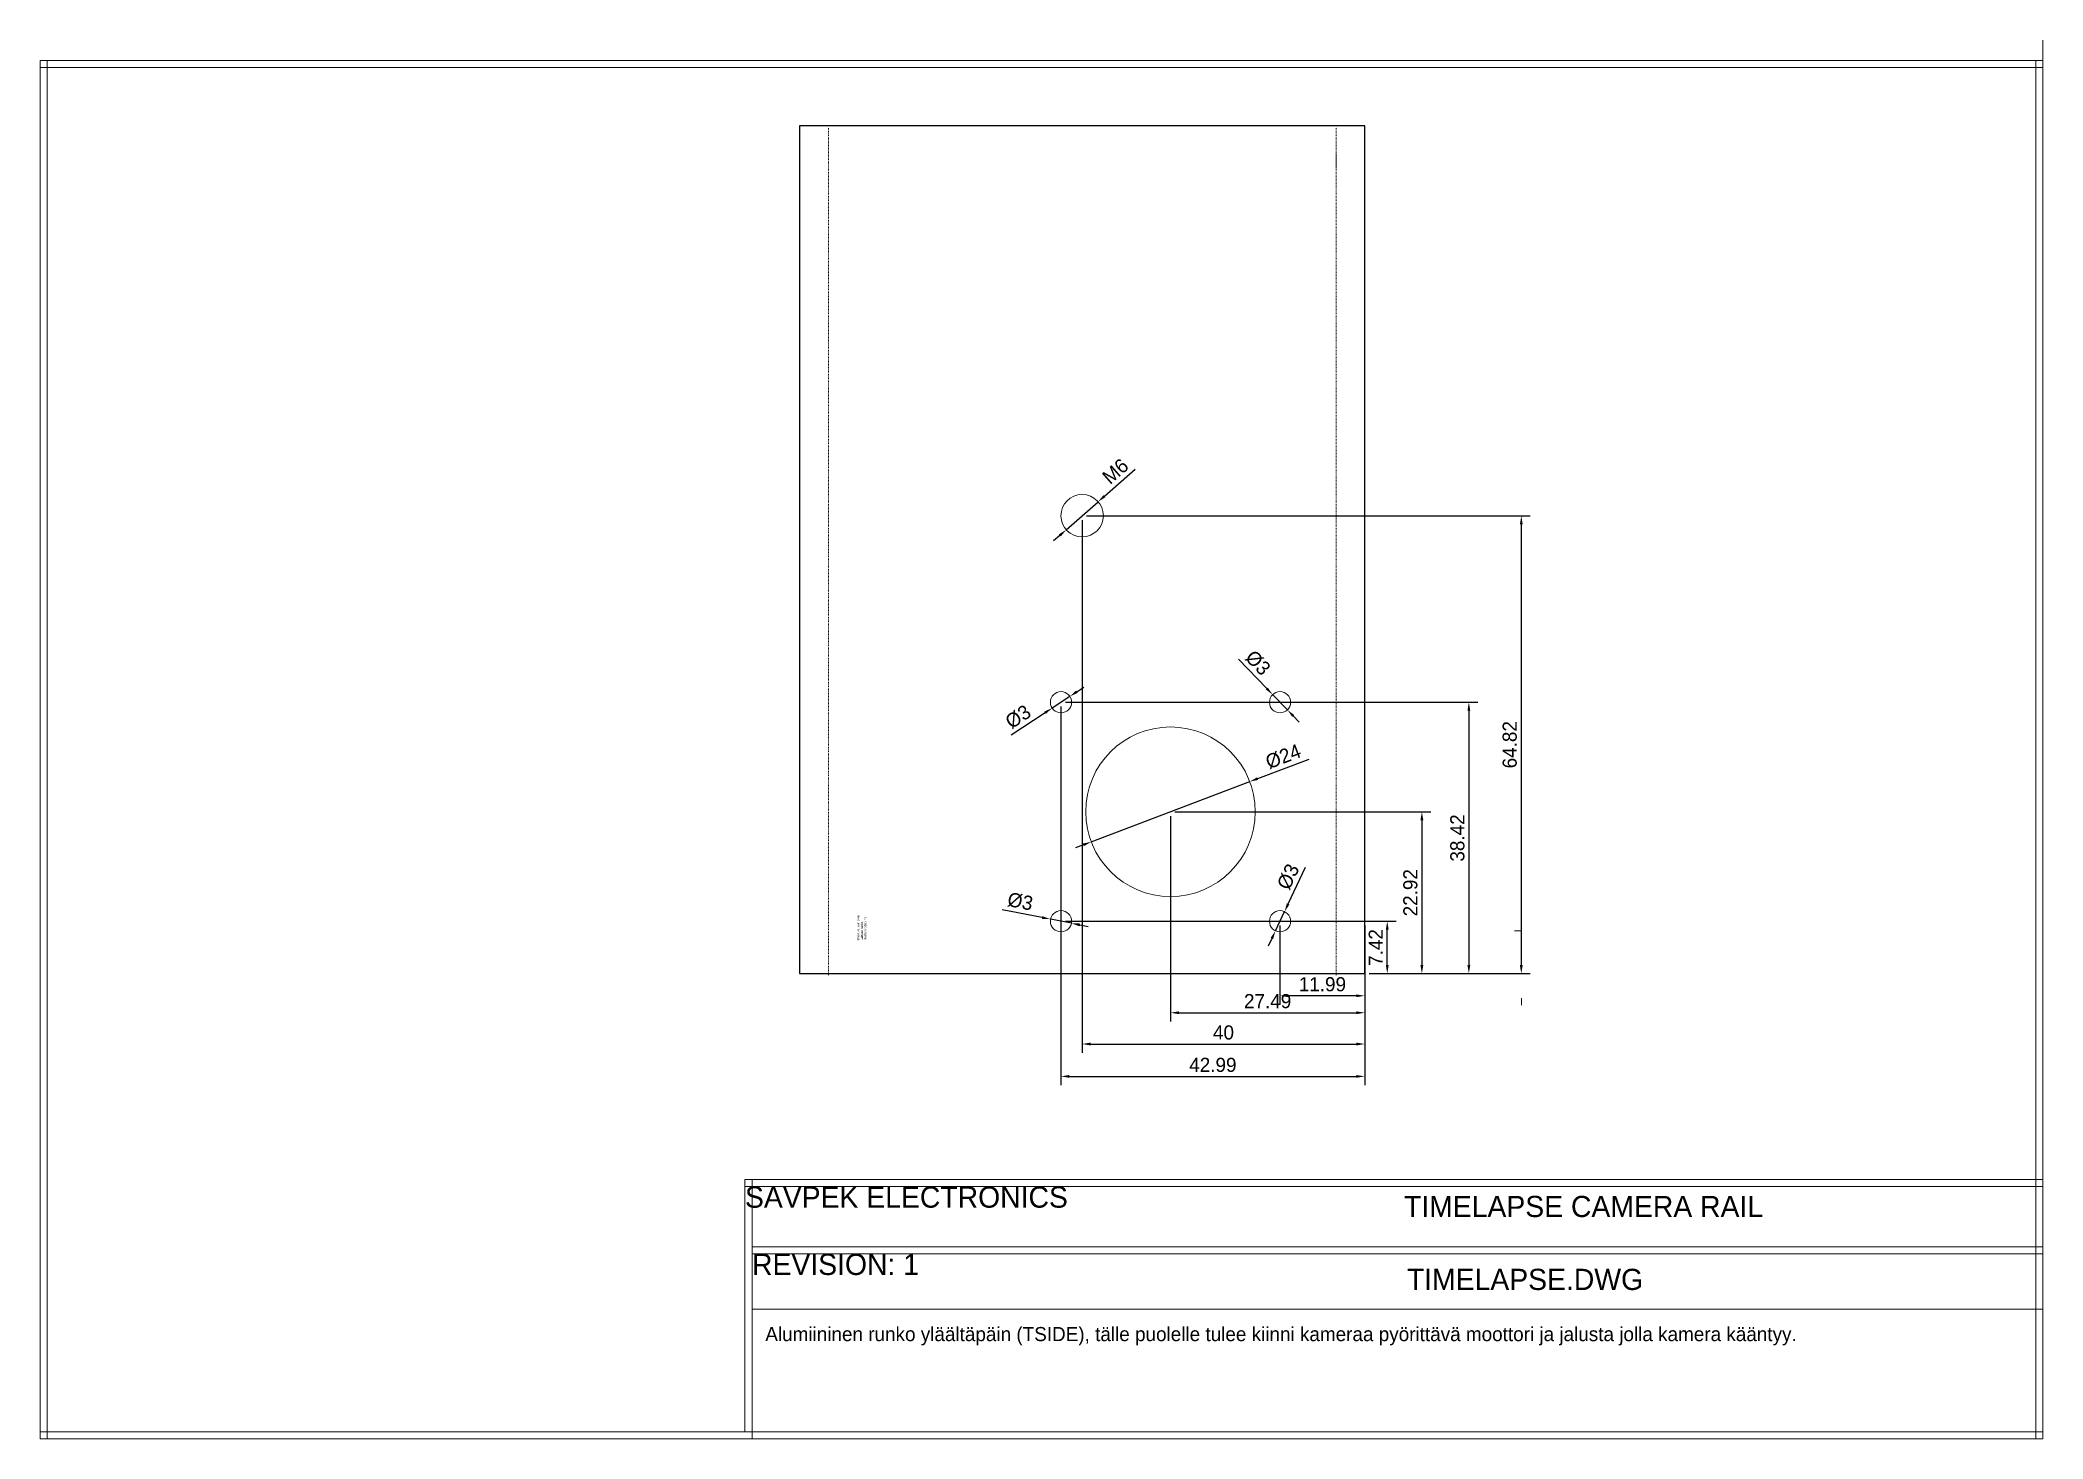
# Paper-space layout 'RUNKO-YLAPUOLI' of a CAD drawing. Header units: millimetres. Extents: x 8 to 291, y 7 to 205.
import ezdxf

# ---------------------------------------------------------------- set-up
doc = ezdxf.new("R2010")
doc.units = ezdxf.units.MM
doc.header["$LTSCALE"] = 0.12
doc.header["$PDSIZE"] = -5
doc.linetypes.add('phl_center', pattern=[0.75, 0.4, -0.35])
doc.layers.add('ATTRIBUUTIT', color=61, linetype='Continuous', plot=False)
doc.layers.add('DIMENSIONS', color=50, linetype='Continuous')
doc.layers.add('RUNKO', color=140, linetype='Continuous')
doc.dimstyles.new('SAVPEK_ISOT', dxfattribs={"dimtxt": 2, "dimasz": 1.2, "dimexe": 1.25, "dimexo": 0.625, "dimtad": 1, "dimdsep": 46, "dimtxsty": 'Standard', "dimcen": -2, "dimadec": 0, "dimazin": 0, "dimtfac": 1, "dimtmove": 0, "dimatfit": 3, "dimfxl": 1, "dimarcsym": 0})

# ---------------------------------------------------------------- blocks, each defined once
blk = doc.blocks.new('ALUMIINIPUTKI-80X80-TOPS')
for p, q in [((120, 0), (0, 0)), ((0, 0), (0, -80)), ((120, -80), (120, 0)), ((0, -80), (120, -80))]:
    blk.add_line(p, q)
at = {"linetype": 'phl_center', "lineweight": 0}
for p, q in [((-0.22, -4.12), (119.78, -4.12)), ((-0.22, -75.97), (119.78, -75.97))]:
    blk.add_line(p, q, dxfattribs=at)
at = {"lineweight": 0}
for p, q in [((115, -75.97), (114, -75.97)), ((115, -75.97), (116, -75.97)), ((36.43, -80), (33.93, -80)), ((36.43, -80), (38.93, -80)), ((60, -80), (40, -80)), ((60, -80), (80, -80)), ((83.57, -80), (81.07, -80)), ((83.57, -80), (86.07, -80))]:
    blk.add_line(p, q, dxfattribs=at)
for centre, radius in [((7.42, -37.01), 1.5), ((38.42, -37.01), 1.5), ((64.82, -40), 3), ((22.92, -52.51), 12), ((7.42, -68.01), 1.5), ((38.42, -68.01), 1.5)]:
    blk.add_circle(centre, radius, dxfattribs=at)
at = {"layer": 'ATTRIBUUTIT', "lineweight": 0, "flags": 8}
for tag, p in [('_TYYPPI', (4.71, -8.48)), ('_KUVAUS', (4.71, -8.98)), ('_NOTES', (4.71, -9.46)), ('_NOTES_RIVI2', (4.71, -9.93)), ('_NOTES_RIVI3', (4.71, -10.4))]:
    blk.add_attdef(tag, p, '', height=0.3, dxfattribs=at)
blk = doc.blocks.new('*D1036')
at = {"layer": 'Defpoints', "color": 0}
for p in [(152.04, 79.95), (198.22, 79.95), (195.04, 72.54)]:
    blk.add_point(p, dxfattribs=at)
at = {"layer": 'DIMENSIONS', "color": 0, "lineweight": -2}
for p, q in [((152.67, 79.95), (199.47, 79.95)), ((198.22, 73.74), (198.22, 78.75)), ((195.66, 72.54), (199.47, 72.54))]:
    blk.add_line(p, q, dxfattribs=at)
at = {"layer": 'DIMENSIONS', "color": 0}
for points in [[(198.42, 78.75), (198.02, 78.75), (198.22, 79.95)], [(198.02, 73.74), (198.42, 73.74), (198.22, 72.54)]]:
    blk.add_solid(points, dxfattribs=at)
at = {"layer": 'DIMENSIONS', "color": 0, "lineweight": 0, "ltscale": 0.1, "insert": (196.59, 76.24), "char_height": 2, "attachment_point": 5, "rotation": 90}
blk.add_mtext('7.42', dxfattribs=at)
blk = doc.blocks.new('*D1037')
at = {"layer": 'Defpoints', "color": 0}
for p in [(167.54, 95.45), (195.04, 72.54), (203.12, 72.54)]:
    blk.add_point(p, dxfattribs=at)
at = {"layer": 'DIMENSIONS', "color": 0, "lineweight": -2}
for p, q in [((168.17, 95.45), (204.37, 95.45)), ((203.12, 94.25), (203.12, 73.74)), ((195.66, 72.54), (204.37, 72.54))]:
    blk.add_line(p, q, dxfattribs=at)
at = {"layer": 'DIMENSIONS', "color": 0}
for points in [[(203.32, 94.25), (202.92, 94.25), (203.12, 95.45)], [(202.92, 73.74), (203.32, 73.74), (203.12, 72.54)]]:
    blk.add_solid(points, dxfattribs=at)
at = {"layer": 'DIMENSIONS', "color": 0, "lineweight": 0, "ltscale": 0.1, "insert": (201.5, 83.99), "char_height": 2, "attachment_point": 5, "rotation": 90}
blk.add_mtext('22.92', dxfattribs=at)
blk = doc.blocks.new('*D1038')
at = {"layer": 'Defpoints', "color": 0}
for p in [(152.04, 110.95), (195.04, 72.54), (209.77, 72.54)]:
    blk.add_point(p, dxfattribs=at)
at = {"layer": 'DIMENSIONS', "color": 0, "lineweight": -2}
for p, q in [((152.67, 110.95), (211.02, 110.95)), ((209.77, 109.75), (209.77, 73.74)), ((195.66, 72.54), (211.02, 72.54))]:
    blk.add_line(p, q, dxfattribs=at)
at = {"layer": 'DIMENSIONS', "color": 0}
for points in [[(209.97, 109.75), (209.57, 109.75), (209.77, 110.95)], [(209.57, 73.74), (209.97, 73.74), (209.77, 72.54)]]:
    blk.add_solid(points, dxfattribs=at)
at = {"layer": 'DIMENSIONS', "color": 0, "lineweight": 0, "ltscale": 0.1, "insert": (208.15, 91.74), "char_height": 2, "attachment_point": 5, "rotation": 90}
blk.add_mtext('38.42', dxfattribs=at)
blk = doc.blocks.new('*D1039')
at = {"layer": 'Defpoints', "color": 0}
for p in [(155.04, 137.35), (195.04, 72.54), (217.19, 72.54)]:
    blk.add_point(p, dxfattribs=at)
at = {"layer": 'DIMENSIONS', "color": 0, "lineweight": -2}
for p, q in [((155.66, 137.35), (218.44, 137.35)), ((217.19, 136.15), (217.19, 73.74)), ((195.66, 72.54), (218.44, 72.54))]:
    blk.add_line(p, q, dxfattribs=at)
at = {"layer": 'DIMENSIONS', "color": 0}
for points in [[(217.39, 136.15), (216.99, 136.15), (217.19, 137.35)], [(216.99, 73.74), (217.39, 73.74), (217.19, 72.54)]]:
    blk.add_solid(points, dxfattribs=at)
at = {"layer": 'DIMENSIONS', "color": 0, "lineweight": 0, "ltscale": 0.1, "insert": (215.56, 104.94), "char_height": 2, "attachment_point": 5, "rotation": 90}
blk.add_mtext('64.82', dxfattribs=at)
blk = doc.blocks.new('*D1041')
at = {"layer": 'Defpoints', "color": 0}
for p in [(152.04, 110.95), (195.04, 72.54), (195.04, 57.99)]:
    blk.add_point(p, dxfattribs=at)
at = {"layer": 'DIMENSIONS', "color": 0, "lineweight": -2}
for p, q in [((152.04, 110.33), (152.04, 56.74)), ((195.04, 71.91), (195.04, 56.74)), ((153.24, 57.99), (193.84, 57.99))]:
    blk.add_line(p, q, dxfattribs=at)
at = {"layer": 'DIMENSIONS', "color": 0}
for points in [[(153.24, 58.19), (153.24, 57.79), (152.04, 57.99)], [(193.84, 57.79), (193.84, 58.19), (195.04, 57.99)]]:
    blk.add_solid(points, dxfattribs=at)
at = {"layer": 'DIMENSIONS', "color": 0, "lineweight": 0, "ltscale": 0.1, "insert": (173.54, 59.61), "char_height": 2, "attachment_point": 5}
blk.add_mtext('42.99', dxfattribs=at)
blk = doc.blocks.new('*D1042')
at = {"layer": 'Defpoints', "color": 0}
for p in [(167.54, 95.45), (195.04, 72.54), (195.04, 67)]:
    blk.add_point(p, dxfattribs=at)
at = {"layer": 'DIMENSIONS', "color": 0, "lineweight": -2}
for p, q in [((167.54, 94.83), (167.54, 65.75)), ((195.04, 71.91), (195.04, 65.75)), ((168.74, 67), (193.84, 67))]:
    blk.add_line(p, q, dxfattribs=at)
at = {"layer": 'DIMENSIONS', "color": 0}
for points in [[(168.74, 67.2), (168.74, 66.8), (167.54, 67)], [(193.84, 66.8), (193.84, 67.2), (195.04, 67)]]:
    blk.add_solid(points, dxfattribs=at)
at = {"layer": 'DIMENSIONS', "color": 0, "lineweight": 0, "ltscale": 0.1, "insert": (181.29, 68.63), "char_height": 2, "attachment_point": 5}
blk.add_mtext('27.49', dxfattribs=at)
blk = doc.blocks.new('*D1043')
at = {"layer": 'Defpoints', "color": 0}
for p in [(155.04, 137.35), (195.04, 71.91), (195.04, 62.57)]:
    blk.add_point(p, dxfattribs=at)
at = {"layer": 'DIMENSIONS', "color": 0, "lineweight": -2}
for p, q in [((155.04, 136.73), (155.04, 61.32)), ((195.04, 71.29), (195.04, 61.32)), ((156.24, 62.57), (193.84, 62.57))]:
    blk.add_line(p, q, dxfattribs=at)
at = {"layer": 'DIMENSIONS', "color": 0}
for points in [[(156.24, 62.77), (156.24, 62.37), (155.04, 62.57)], [(193.84, 62.37), (193.84, 62.77), (195.04, 62.57)]]:
    blk.add_solid(points, dxfattribs=at)
at = {"layer": 'DIMENSIONS', "color": 0, "lineweight": 0, "ltscale": 0.1, "insert": (175.04, 64.2), "char_height": 2, "attachment_point": 5}
blk.add_mtext('40', dxfattribs=at)
blk = doc.blocks.new('*D1061')
at = {"layer": 'Defpoints', "color": 0}
for p in [(153.3, 111.78), (150.79, 110.13)]:
    blk.add_point(p, dxfattribs=at)
at = {"layer": 'DIMENSIONS', "color": 0, "lineweight": -2}
for p, q in [((153.3, 111.78), (150.79, 110.13)), ((154.3, 112.44), (155.3, 113.1)), ((149.79, 109.46), (144.97, 106.27))]:
    blk.add_line(p, q, dxfattribs=at)
at = {"layer": 'DIMENSIONS', "color": 0}
for points in [[(154.19, 112.61), (154.41, 112.28), (153.3, 111.78)], [(149.9, 109.3), (149.68, 109.63), (150.79, 110.13)]]:
    blk.add_solid(points, dxfattribs=at)
at = {"layer": 'DIMENSIONS', "color": 0, "lineweight": 0, "ltscale": 0.1, "insert": (145.98, 108.89), "char_height": 2, "attachment_point": 5, "rotation": 33.4687}
blk.add_mtext('%%c3', dxfattribs=at)
blk = doc.blocks.new('*D1062')
at = {"layer": 'Defpoints', "color": 0}
for p in [(182, 112.03), (184.09, 109.87)]:
    blk.add_point(p, dxfattribs=at)
at = {"layer": 'DIMENSIONS', "color": 0, "lineweight": -2}
for p, q in [((181.17, 112.89), (177.15, 117.05)), ((184.09, 109.87), (182, 112.03)), ((184.92, 109.01), (185.75, 108.15))]:
    blk.add_line(p, q, dxfattribs=at)
at = {"layer": 'DIMENSIONS', "color": 0}
for points in [[(181.02, 112.76), (181.31, 113.03), (182, 112.03)], [(185.06, 109.15), (184.78, 108.87), (184.09, 109.87)]]:
    blk.add_solid(points, dxfattribs=at)
at = {"layer": 'DIMENSIONS', "color": 0, "lineweight": 0, "ltscale": 0.1, "insert": (179.91, 116.53), "char_height": 2, "attachment_point": 5, "rotation": 314.0336}
blk.add_mtext('%%c3', dxfattribs=at)
blk = doc.blocks.new('*D1063')
at = {"layer": 'Defpoints', "color": 0}
for p in [(150.57, 80.24), (153.52, 79.66)]:
    blk.add_point(p, dxfattribs=at)
at = {"layer": 'DIMENSIONS', "color": 0, "lineweight": -2}
for p, q in [((149.39, 80.48), (143.72, 81.59)), ((153.52, 79.66), (150.57, 80.24)), ((154.69, 79.43), (155.87, 79.2))]:
    blk.add_line(p, q, dxfattribs=at)
at = {"layer": 'DIMENSIONS', "color": 0}
for points in [[(149.36, 80.28), (149.43, 80.67), (150.57, 80.24)], [(154.73, 79.63), (154.65, 79.23), (153.52, 79.66)]]:
    blk.add_solid(points, dxfattribs=at)
at = {"layer": 'DIMENSIONS', "color": 0, "lineweight": 0, "ltscale": 0.1, "insert": (146.28, 82.74), "char_height": 2, "attachment_point": 5, "rotation": 348.849}
blk.add_mtext('%%c3', dxfattribs=at)
blk = doc.blocks.new('*D1064')
at = {"layer": 'Defpoints', "color": 0}
for p in [(183.68, 81.31), (182.4, 78.6)]:
    blk.add_point(p, dxfattribs=at)
at = {"layer": 'DIMENSIONS', "color": 0, "lineweight": -2}
for p, q in [((184.2, 82.4), (186.66, 87.63)), ((182.4, 78.6), (183.68, 81.31)), ((181.89, 77.51), (181.38, 76.43))]:
    blk.add_line(p, q, dxfattribs=at)
at = {"layer": 'DIMENSIONS', "color": 0}
for points in [[(184.01, 82.48), (184.38, 82.31), (183.68, 81.31)], [(182.07, 77.43), (181.71, 77.6), (182.4, 78.6)]]:
    blk.add_solid(points, dxfattribs=at)
at = {"layer": 'DIMENSIONS', "color": 0, "lineweight": 0, "ltscale": 0.1, "insert": (184.21, 86.25), "char_height": 2, "attachment_point": 5, "rotation": 64.7545}
blk.add_mtext('%%c3', dxfattribs=at)
blk = doc.blocks.new('*D1065')
at = {"layer": 'Defpoints', "color": 0}
for p in [(178.76, 99.72), (156.33, 91.19)]:
    blk.add_point(p, dxfattribs=at)
at = {"layer": 'DIMENSIONS', "color": 0, "lineweight": -2}
for p, q in [((179.88, 100.14), (187.16, 102.91)), ((156.33, 91.19), (178.76, 99.72)), ((155.21, 90.76), (154.08, 90.34))]:
    blk.add_line(p, q, dxfattribs=at)
at = {"layer": 'DIMENSIONS', "color": 0}
for points in [[(179.81, 100.33), (179.95, 99.96), (178.76, 99.72)], [(155.28, 90.58), (155.13, 90.95), (156.33, 91.19)]]:
    blk.add_solid(points, dxfattribs=at)
at = {"layer": 'DIMENSIONS', "color": 0, "lineweight": 0, "ltscale": 0.1, "insert": (183.5, 103.26), "char_height": 2, "attachment_point": 5, "rotation": 20.8159}
blk.add_mtext('%%c24', dxfattribs=at)
blk = doc.blocks.new('*D1067')
at = {"layer": 'Defpoints', "color": 0}
for p in [(157.29, 139.33), (152.78, 135.37)]:
    blk.add_point(p, dxfattribs=at)
at = {"layer": 'DIMENSIONS', "color": 0, "lineweight": -2}
for p, q in [((158.19, 140.12), (162.54, 143.94)), ((152.78, 135.37), (157.29, 139.33)), ((151.88, 134.58), (150.98, 133.79))]:
    blk.add_line(p, q, dxfattribs=at)
at = {"layer": 'DIMENSIONS', "color": 0}
for points in [[(158.06, 140.27), (158.32, 139.97), (157.29, 139.33)], [(152.02, 134.43), (151.75, 134.73), (152.78, 135.37)]]:
    blk.add_solid(points, dxfattribs=at)
at = {"layer": 'DIMENSIONS', "color": 0, "lineweight": 0, "ltscale": 0.1, "insert": (159.74, 143.65), "char_height": 2, "attachment_point": 5, "rotation": 41.3192}
blk.add_mtext('M6', dxfattribs=at)
blk = doc.blocks.new('*D1088')
at = {"layer": 'Defpoints', "color": 0}
for p in [(183.04, 79.95), (195.04, 79.95), (183.04, 69.4)]:
    blk.add_point(p, dxfattribs=at)
at = {"layer": 'DIMENSIONS', "color": 0, "lineweight": -2, "ltscale": 0.1}
for p, q in [((183.04, 79.33), (183.04, 68.15)), ((195.04, 79.33), (195.04, 68.15)), ((193.84, 69.4), (184.24, 69.4))]:
    blk.add_line(p, q, dxfattribs=at)
at = {"layer": 'DIMENSIONS', "color": 0}
for points in [[(184.24, 69.6), (184.24, 69.2), (183.04, 69.4)], [(193.84, 69.2), (193.84, 69.6), (195.04, 69.4)]]:
    blk.add_solid(points, dxfattribs=at)
at = {"layer": 'DIMENSIONS', "color": 0, "lineweight": 0, "ltscale": 0.1, "insert": (189.04, 71.02), "char_height": 2, "attachment_point": 5}
blk.add_mtext('11.99', dxfattribs=at)

psp = doc.layouts.new('RUNKO-YLAPUOLI')

# ---------------------------------------------------------------- linework, layer by layer
at = {"layer": 'DIMENSIONS', "lineweight": 0}
for p, q in [((291.019, 6.664), (291.019, 204.696)), ((7.551, 201.789), (7.551, 6.664)), ((7.551, 201.789), (290.251, 201.789)), ((7.551, 201.789), (8.551, 201.789)), ((7.551, 201.789), (7.551, 200.789)), ((8.551, 201.789), (8.551, 6.664)), ((290.019, 6.664), (290.019, 201.789)), ((290.251, 201.789), (291.019, 201.789)), ((7.551, 200.789), (291.019, 200.789)), ((216.235, 78.586), (217.235, 78.586)), ((217.235, 69.061), (217.235, 68.061)), ((291.019, 43.402), (107.318, 43.402)), ((107.318, 43.402), (107.318, 7.664)), ((108.318, 43.402), (108.318, 6.664)), ((291.019, 43.402), (291.019, 42.402)), ((291.019, 42.402), (107.318, 42.402)), ((291.019, 42.061), (291.019, 23.692)), ((108.318, 33.877), (291.019, 33.877)), ((108.318, 32.877), (291.019, 32.877)), ((108.318, 25.033), (291.019, 25.033)), ((7.551, 6.664), (7.551, 7.664)), ((7.551, 7.664), (291.019, 7.664)), ((7.551, 6.664), (291.019, 6.664)), ((291.019, 6.664), (290.019, 6.664))]:
    psp.add_line(p, q, dxfattribs=at)

# ---------------------------------------------------------------- block references
at = {"layer": 'RUNKO', "lineweight": 0, "rotation": 89.99999999999999}
psp.add_blockref('ALUMIINIPUTKI-80X80-TOPS', (115.038, 72.536), dxfattribs=at).add_auto_attribs({'_TYYPPI': '80x80 Alumiiniputki', '_KUVAUS': 'Laitteen runko.', '_NOTES': 'Musta anodisointi.'})

# ---------------------------------------------------------------- texts
at = {"layer": 'DIMENSIONS', "lineweight": 0, "attachment_point": 1}
for s, insert, char_height, width in [('SAVPEK ELECTRONICS', (107.318, 42.402), 3, 87.5511), ('TIMELAPSE CAMERA RAIL', (200.589, 41.074), 3, 89.43006), ('REVISION: 1', (108.318, 32.877), 3, 87.5511), ('Alumiininen runko yläältäpäin (TSIDE), tälle puolelle tulee kiinni kameraa pyörittävä moottori ja jalusta jolla kamera kääntyy.', (110.197, 22.51), 2, 173.47077)]:
    psp.add_mtext(s, dxfattribs=dict(at, insert=insert, char_height=char_height, width=width))
at = {"layer": 'DIMENSIONS', "lineweight": 0, "insert": (200.997, 30.753), "char_height": 3, "attachment_point": 1}
psp.add_mtext('TIMELAPSE.DWG', dxfattribs=at)

# ---------------------------------------------------------------- dimensions: what is measured, and where the dimension line sits
at = {"layer": 'DIMENSIONS', "lineweight": 0}
dim = psp.add_diameter_dim_2p(p1=(152.785, 135.371), p2=(157.291, 139.332), text='M6', dimstyle='SAVPEK_ISOT', dxfattribs=at)
dim.commit()
dim.dimension.update_dxf_attribs({"geometry": '*D1067', "text_midpoint": (160.815, 142.43), "dimtype": 163})
for base, p1, p2, picture, middle in [((217.188, 72.536), (155.038, 137.352), (195.038, 72.536), '*D1039', (215.563, 104.944)), ((209.775, 72.536), (152.044, 110.953), (195.038, 72.536), '*D1038', (208.15, 91.744)), ((203.121, 72.536), (167.544, 95.453), (195.038, 72.536), '*D1037', (201.496, 83.994)), ((198.217, 79.953), (195.038, 72.536), (152.044, 79.953), '*D1036', (196.592, 76.244))]:
    dim = psp.add_linear_dim(base=base, p1=p1, p2=p2, angle=270, dimstyle='SAVPEK_ISOT', dxfattribs=at)
    dim.commit()
    dim.dimension.update_dxf_attribs({"geometry": picture, "text_midpoint": middle})
for base, p1, p2, picture, middle in [((195.038, 62.571), (155.038, 137.352), (195.038, 71.911), '*D1043', (175.038, 64.196)), ((195.038, 57.985), (152.044, 110.953), (195.038, 72.536), '*D1041', (173.541, 59.61)), ((195.038, 67.001), (167.544, 95.453), (195.038, 72.536), '*D1042', (181.291, 68.626))]:
    dim = psp.add_linear_dim(base=base, p1=p1, p2=p2, dimstyle='SAVPEK_ISOT', dxfattribs=at)
    dim.commit()
    dim.dimension.update_dxf_attribs({"geometry": picture, "text_midpoint": middle})
for p1, p2, picture, middle in [((184.086, 109.875), (182.001, 112.031), '*D1062', (178.74, 115.404)), ((153.295, 111.78), (150.793, 110.126), '*D1061', (146.879, 107.539)), ((156.327, 91.189), (178.761, 99.718), '*D1065', (184.081, 101.74)), ((182.404, 78.596), (183.684, 81.31), '*D1064', (185.685, 85.553)), ((153.515, 79.663), (150.572, 80.243), '*D1063', (145.969, 81.151))]:
    dim = psp.add_diameter_dim_2p(p1=p1, p2=p2, dimstyle='SAVPEK_ISOT', dxfattribs=at)
    dim.commit()
    dim.dimension.update_dxf_attribs({"geometry": picture, "text_midpoint": middle, "dimtype": 163})
at = {"layer": 'DIMENSIONS', "lineweight": 0, "ltscale": 0.1}
dim = psp.add_linear_dim(base=(183.044, 69.398), p1=(195.038, 79.953), p2=(183.044, 79.953), dimstyle='SAVPEK_ISOT', dxfattribs=at)
dim.commit()
dim.dimension.update_dxf_attribs({"geometry": '*D1088', "text_midpoint": (189.041, 71.023)})

doc.saveas('drawing.dxf')
